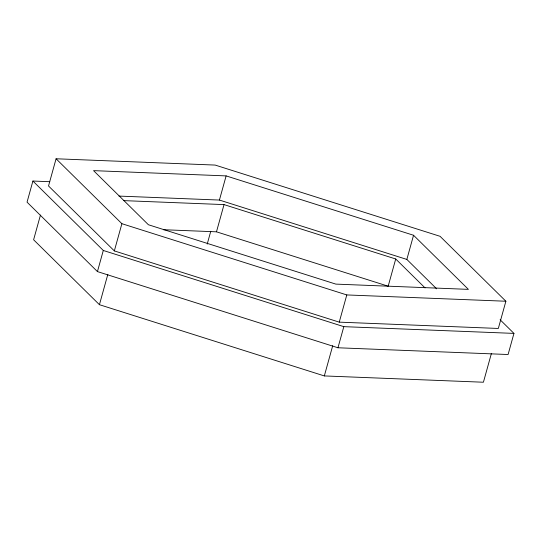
<?xml version="1.0" encoding="UTF-8"?>
<svg xmlns="http://www.w3.org/2000/svg" width="541" height="541" viewBox="0 0 541 541"><rect width="100%" height="100%" fill="white"/><g stroke="black" fill="none" stroke-linecap="round" stroke-linejoin="round"><path stroke-width="0.81" d="M49.752 181.702L32.906 181.039L27.05 202.158L97.441 271.589L337.963 347.775L508.094 354.517L513.95 333.398L500.114 319.751M40.46 215.068L33.61 239.764L99.429 304.691L324.329 375.927L483.417 382.23L491.37 353.557M56.075 158.77L48.528 185.982L114.34 250.909L339.248 322.145L498.329 328.455L505.882 301.236L440.063 236.309L215.156 165.073L56.075 158.77L121.894 223.697L346.795 294.933L505.882 301.236M97.441 271.589L103.297 250.469L32.906 181.039M99.429 304.691L107.821 274.422M114.34 250.909L121.894 223.697M207.217 244.086L210.767 231.284M118.939 196.079L219.423 200.062L226.124 175.899L413.547 235.261L468.398 289.367L335.826 284.106L148.403 224.745L93.559 170.638L226.124 175.899M163.341 229.715L216.481 231.819L224.028 204.599L395.721 258.983L425.037 287.9M324.329 375.927L332.729 345.658M339.248 322.145L346.795 294.933M337.963 347.775L343.819 326.656L513.95 333.398M395.721 258.983L388.174 286.203L216.481 231.819M436.655 288.833L406.846 259.43L413.547 235.261M123.659 200.623L224.028 204.599M219.423 200.062L406.846 259.43M103.297 250.469L343.819 326.656"/></g></svg>
